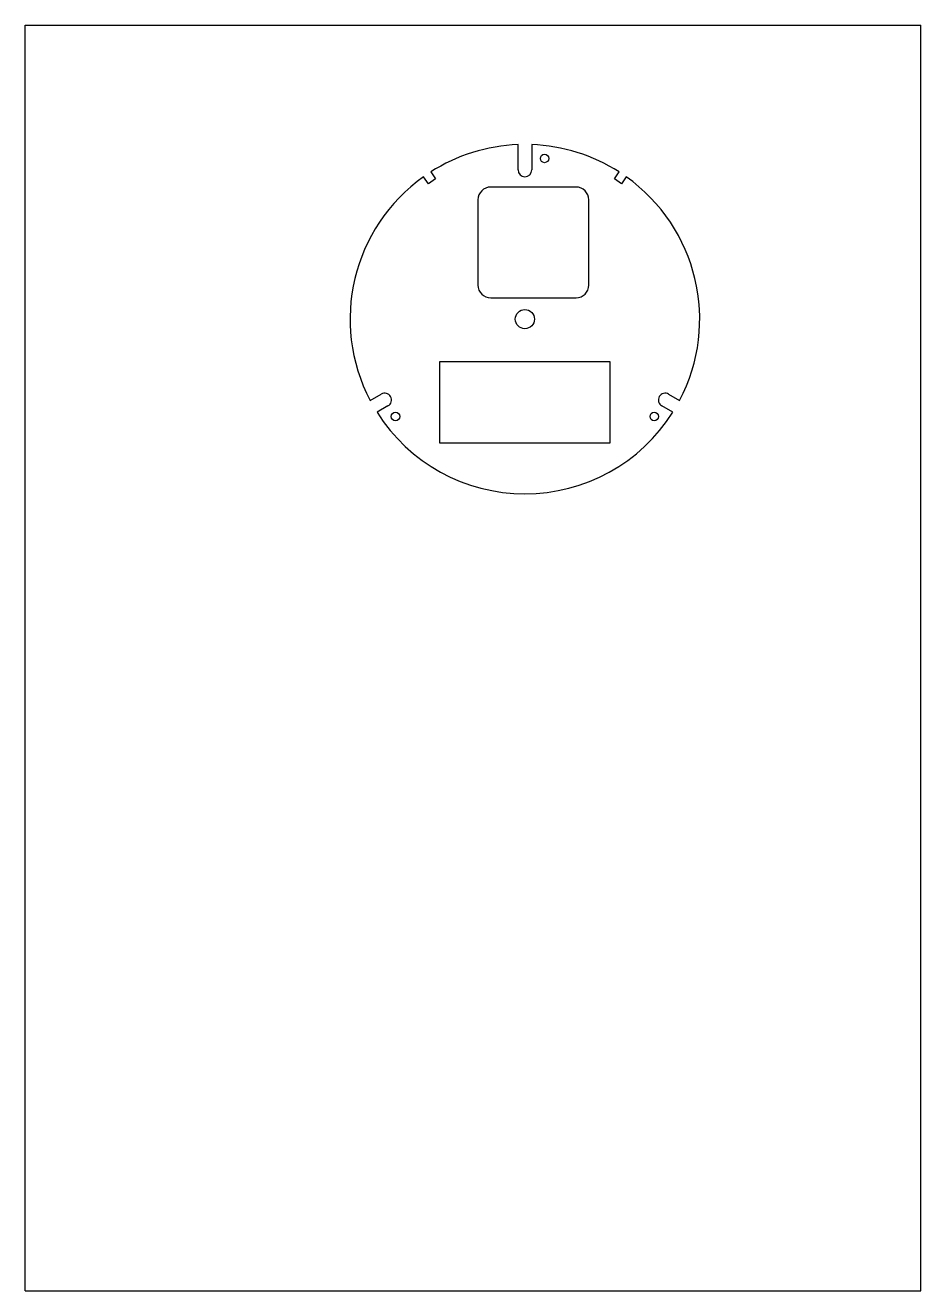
# Model space of a CAD drawing. Header units: millimetres. Extents: x 0 to 210, y 0 to 297.
import ezdxf

# ---------------------------------------------------------------- set-up
doc = ezdxf.new("R2010")
doc.units = ezdxf.units.MM
doc.header["$LTSCALE"] = 19.36
doc.layers.get('0').update_dxf_attribs({"linetype": 'CONTINUOUS'})
doc.layers.add('1__AXES', color=7, linetype='CONTINUOUS')

msp = doc.modelspace()

# ---------------------------------------------------------------- linework, layer by layer
at = {"color": 7, "linetype": 'CONTINUOUS'}
for p, q in [((0, 0), (0, 297)), ((0, 297), (210, 297)), ((210, 0), (210, 297)), ((94.53, 259.81), (93.42, 261.46)), ((95.08, 262.58), (96.19, 260.93)), ((138.15, 260.93), (139.26, 262.58)), ((140.92, 261.46), (139.8, 259.81)), ((96.19, 260.93), (94.53, 259.81)), ((129.17, 259.04), (109.17, 259.04)), ((139.8, 259.81), (138.15, 260.93)), ((106.17, 256.04), (106.17, 236.04)), ((132.17, 236.04), (132.17, 256.04)), ((109.17, 233.04), (129.17, 233.04)), ((97.17, 218.04), (97.17, 199.04)), ((137.17, 218.04), (97.17, 218.04)), ((137.17, 199.04), (137.17, 218.04)), ((97.17, 199.04), (137.17, 199.04)), ((0, 0), (210, 0))]:
    msp.add_line(p, q, dxfattribs=at)
for centre, radius, start, end in [((117.17, 228.04), 41, 92.2365, 122.6024), ((117.17, 228.04), 41, 57.3976, 87.7635), ((117.17, 228.04), 41, 125.3976, 207.7635), ((117.17, 228.04), 41, 332.2365, 54.6024), ((109.17, 256.04), 3, 90, 180), ((129.17, 256.04), 3, 0, 90), ((109.17, 236.04), 3, 180, 270), ((129.17, 236.04), 3, 270, 360)]:
    msp.add_arc(centre, radius, start, end, dxfattribs=at)
at = {"layer": '1__AXES', "color": 7, "linetype": 'CONTINUOUS'}
for p, q in [((115.57, 263.04), (115.57, 269.01)), ((118.77, 269.01), (118.77, 263.04)), ((80.89, 208.94), (83.46, 210.42)), ((150.88, 210.42), (153.45, 208.94)), ((85.06, 207.65), (82.49, 206.17)), ((151.85, 206.17), (149.28, 207.65))]:
    msp.add_line(p, q, dxfattribs=at)
for centre, radius in [((121.8, 265.76), 1), ((117.17, 228.04), 2.25), ((86.82, 205.17), 1), ((147.52, 205.17), 1)]:
    msp.add_circle(centre, radius, dxfattribs=at)
for centre, radius, start, end in [((117.17, 263.04), 1.6, 180, 360), ((84.26, 209.04), 1.6, 300, 120), ((150.08, 209.04), 1.6, 60, 240), ((117.17, 228.04), 41, 212.2365, 327.7635)]:
    msp.add_arc(centre, radius, start, end, dxfattribs=at)

doc.saveas('drawing.dxf')
